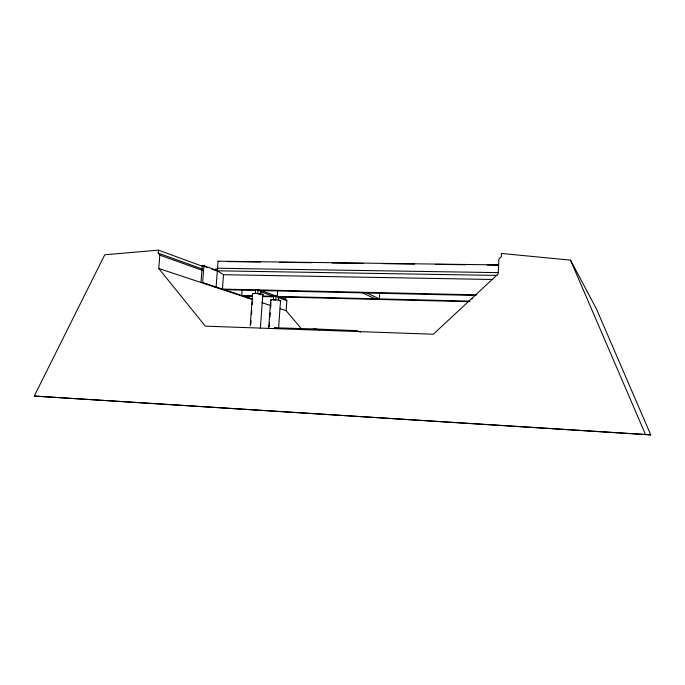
<?xml version="1.0" encoding="UTF-8"?>
<svg xmlns="http://www.w3.org/2000/svg" width="685" height="685" viewBox="0 0 685 685"><rect width="100%" height="100%" fill="white"/><g stroke="black" fill="none" stroke-linecap="round" stroke-linejoin="round"><path stroke-width="1.03" d="M379.687 292.726L379.302 298.9L367.023 292.992M356.568 331.514L356.628 330.658L315.143 328.988L274.736 327.781L274.676 328.612M313.644 328.937L314.646 328.971M315.639 329.005L319.698 329.879M301.802 329.254L286.15 310.699L286.852 300.647L285.559 299.122L285.714 296.888M268.674 328.569L270.695 300.021M269.222 326.668L269.522 322.447M269.899 317.172L270.198 312.951M270.575 307.676L270.943 302.41M275.961 296.185L275.687 299.996L273.324 299.936L273.589 296.125L278.555 297.119L278.358 299.962M277.656 290.414L277.237 296.382L261.122 290.568M278.615 328.055L280.542 300.544M249.212 295.92L249.066 297.941L247.55 297.906M250.222 325.752L252.542 293.754M250.838 323.851L251.07 320.657M251.532 314.269L251.763 311.076M252.226 304.697L252.457 301.503M255.24 293.642L255.522 289.661L257.988 289.721L260.831 290.74L260.548 294.696M257.988 289.721L257.697 293.702L259.598 294.362M260.403 328.064L262.826 294.285M242.113 290.209L241.728 295.509L252.397 295.766M202.657 282.52L203.95 265.677L202.289 265.652L200.996 282.485L202.657 282.52L252.037 298.934M498.594 264.907L218.044 261.19L216.1 286.989L214.482 286.955M496.967 275.421L217.316 270.806L223.516 274.702L222.437 289.096L476.931 294.858M158.201 253.099L158.44 250.128L104.754 254.786L34.25 396.058L650.75 434.872L596.455 308.961L570.502 260.146L501.446 253.45L501.274 256.772L498.928 258.964L498.132 273.931L433.322 334.229L205.337 326.154L158.757 268.494L159.828 255.103L158.201 253.099L202.323 269.042M227.283 261.576L260.42 262.012M279.66 262.269L311.735 262.697M332.045 262.971L363.041 263.382M383.352 263.656L414.356 264.067M435.728 264.35L465.663 264.752M487.044 265.035L498.8 265.189M498.183 272.63L217.513 268.246L218.395 268.58M217.462 268.863L215.844 268.837L215.715 270.601L217.333 270.626L203.95 265.677M223.516 274.702L492.738 279.497M224.346 289.729L255.342 290.44M258.545 290.508L475.51 295.466M258.382 290.688L260.831 290.74M263.074 296.031L273.743 296.297M275.267 296.331L470.098 301.135M243.475 296.091L252.011 296.297M262.68 296.562L273.349 296.828M277.622 296.939L468.6 301.683M34.25 396.058L650.75 434.872M274.736 327.781L276.783 328.346M158.757 268.494L252.782 299.645M261.884 302.659L270.986 305.673M280.088 308.687L286.15 310.699M356.628 330.658L360.661 332.037M260.857 291.844L273.298 296.288M159.828 255.103L202.837 270.524M278.846 297.778L286.852 300.647M279.548 296.947L285.559 299.122M158.44 250.128L202.537 266.328M202.289 265.652L207.084 267.424M211.879 269.188L214.756 270.25M218.044 261.19L218.729 261.456M362.639 292.889L375.089 298.797M570.502 260.146L645.484 434.487M472.076 299.02A5.763 0.736 2.8 0 1 472.325 298.934M252.996 294.053A5.377 0.634 4.4 0 1 255.068 293.411A5.377 0.634 4.4 0 1 262.012 294.07A5.377 0.634 4.4 0 1 261.875 294.892M271.423 300.398A5.129 0.582 4.2 0 1 272.596 299.73A5.129 0.582 4.2 0 1 279.3 300.244A5.129 0.582 4.2 0 1 280.002 301.058"/></g></svg>
